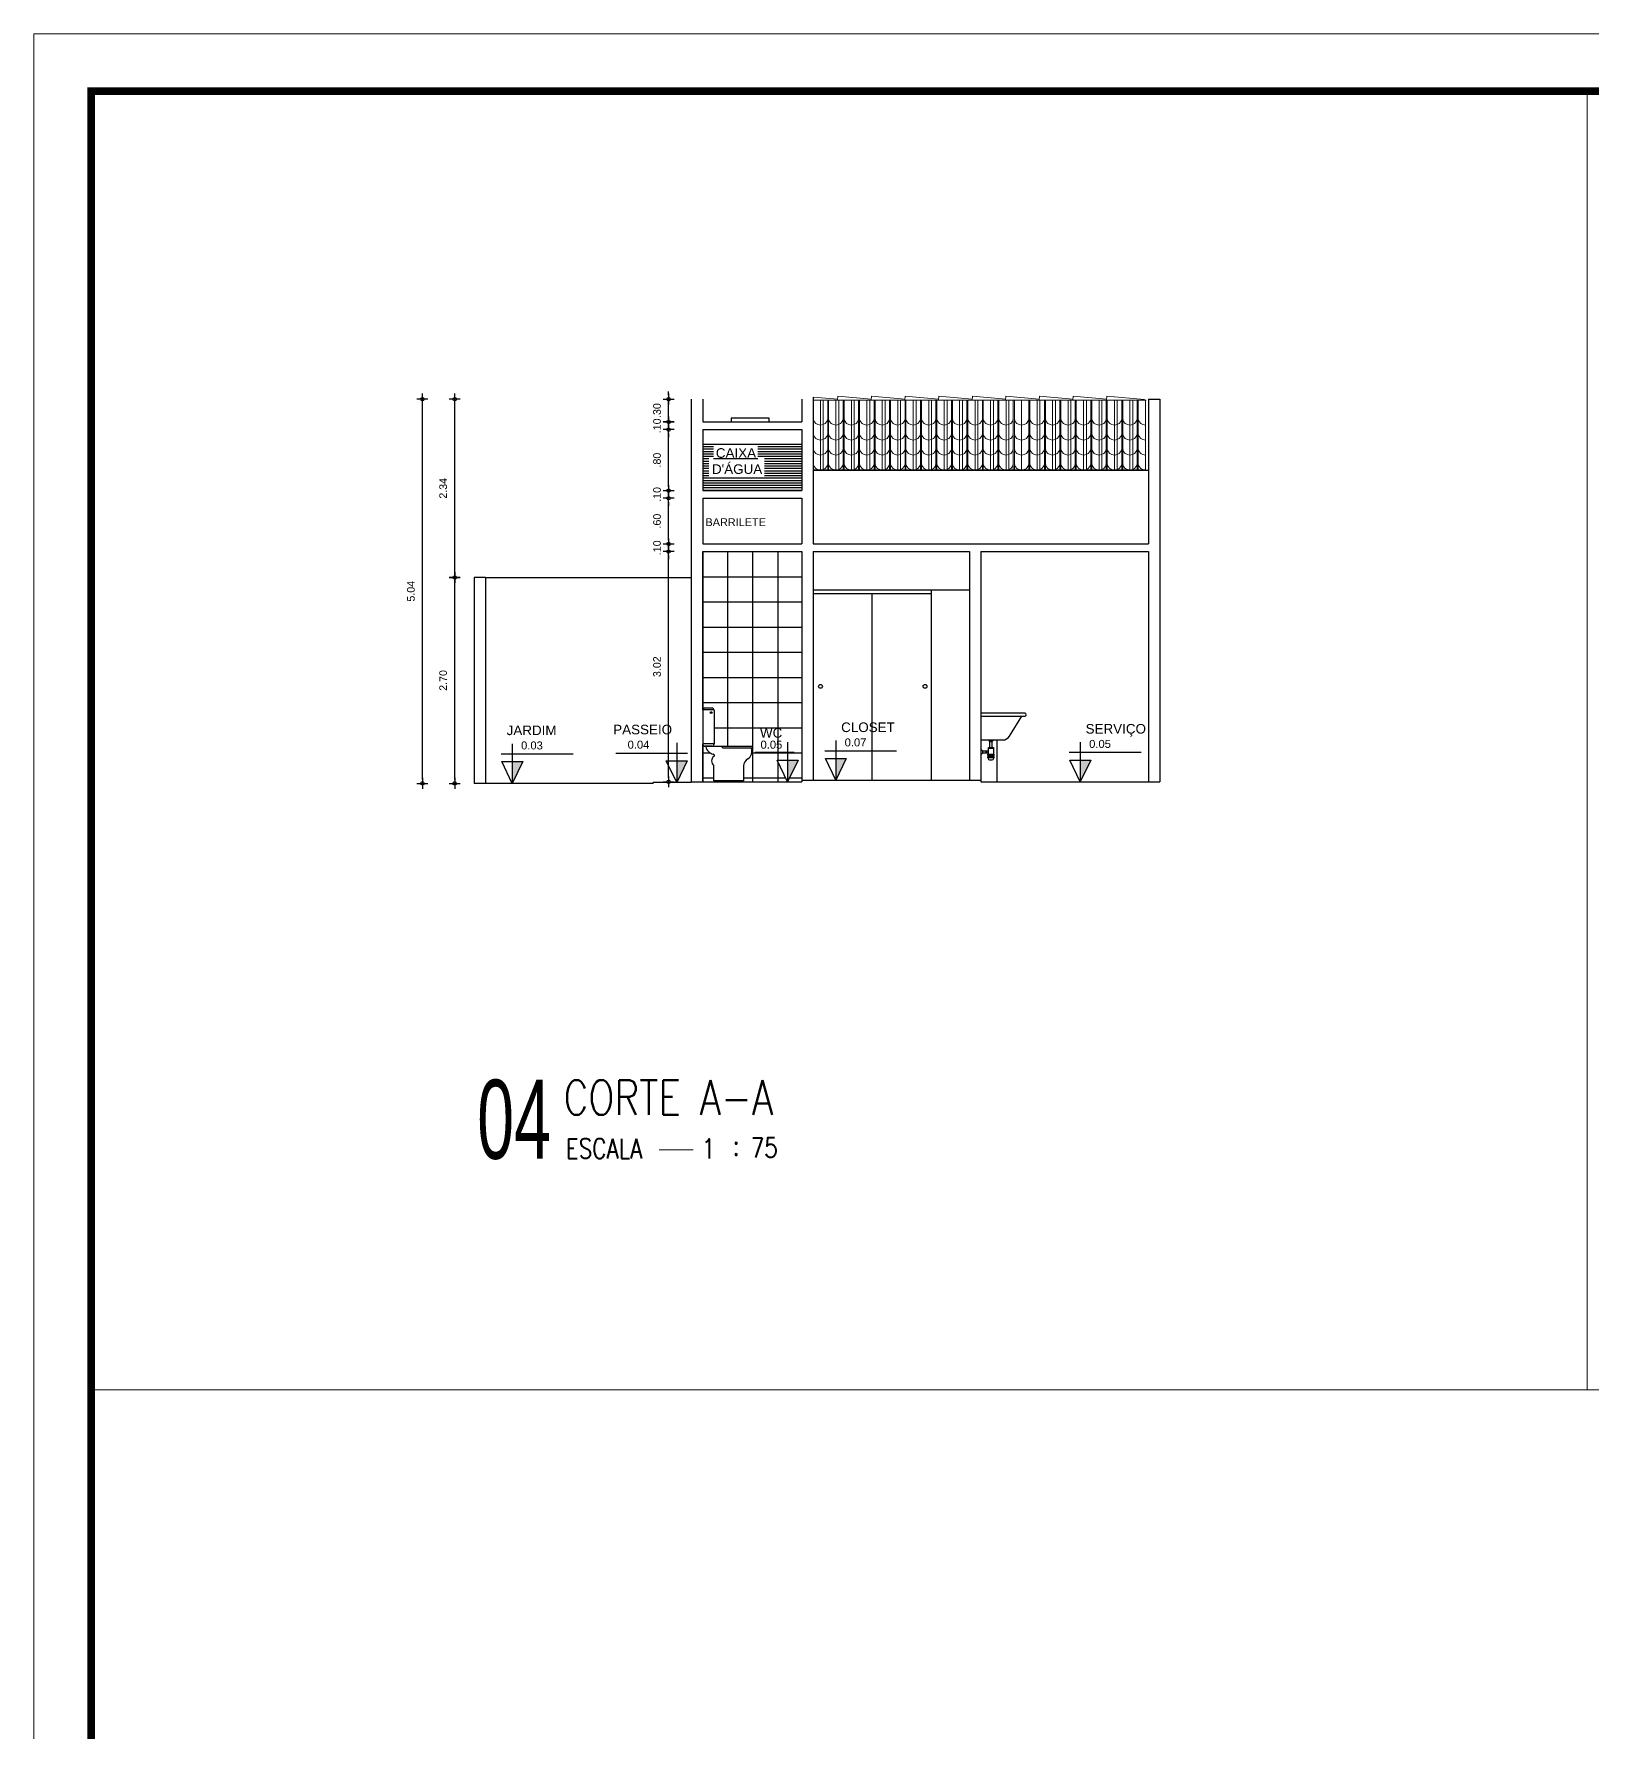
# Model space of a CAD drawing. Header units: millimetres. Extents: x 1345 to 2117, y 1214 to 1365.
# Drawn here: x 1435.54 to 1455.98, y 1273.31 to 1295.59 of the extents above; entities that cross this region are included whole.
import ezdxf
from ezdxf.enums import TextEntityAlignment as Align

# ---------------------------------------------------------------- set-up
doc = ezdxf.new("R2010")
doc.units = ezdxf.units.MM
doc.header["$LTSCALE"] = 0.5
for name, color, linetype in [('02', 2, 'Continuous'), ('08', 8, 'Continuous'), ('COTAS', 7, 'Continuous'), ('DIVERSOS', 4, 'Continuous'), ('parede', 2, 'Continuous'), ('texto pequeno', 3, 'Continuous'), ('TXT_0', 7, 'Continuous'), ('V5', 4, 'Continuous')]:
    doc.layers.add(name, color=color, linetype=linetype)
for name, color, linetype, lineweight in [('E-TXT-G', 3, 'Continuous', 30), ('E-TXT-W', 7, 'Continuous', 15), ('E-TXT-Y', 2, 'Continuous', 40)]:
    doc.layers.add(name, color=color, linetype=linetype, lineweight=lineweight)
doc.styles.add('REG140', font='romans.shx', dxfattribs={"width": 0.8, "height": 0.35})
doc.styles.add('REG80', font='romans.shx', dxfattribs={"width": 0.8, "height": 0.1})
doc.styles.add('SANSSERIF', font='sas_____.pfb', dxfattribs={"height": 1})
doc.styles.add('SANSSERIF2', font='sanssb__.ttf', dxfattribs={"width": 0.8})
doc.styles.get("Standard").update_dxf_attribs({"font": 'arial.ttf'})
doc.dimstyles.new('ESCALA50', dxfattribs={"dimtxt": 0.1, "dimasz": 0.05, "dimexe": 0.18, "dimexo": 0.06, "dimgap": 0.1, "dimtad": 1, "dimzin": 4, "dimdsep": 46, "dimtxsty": 'Standard', "dimblk": 'BOLA', "dimcen": -0.06, "dimse1": 1, "dimse2": 1, "dimclrd": 7, "dimclrt": 7, "dimadec": 0, "dimazin": 0, "dimtfac": 1, "dimtix": 1, "dimtmove": 0, "dimatfit": 3, "dimldrblk": 'BOLA', "dimfxl": 0, "dimtolj": 1, "dimtzin": 4, "dimarcsym": 0})

# ---------------------------------------------------------------- blocks, each defined once
blk = doc.blocks.new('Adc_nivelelev')
blk.add_hatch(color=256).paths.add_polyline_path([(8.881784197001252e-16, 8.881784197001252e-16), (0.1306738436728221, 0.2714849805483146), (0, 0.2714849805483146)])
for p, q in [((0, 0.4954876951353437), (0, 0)), ((-0.1375514394167414, 0.3683365093570679), (0.7599715777190035, 0.3683365093570679))]:
    blk.add_line(p, q)
blk.add_lwpolyline([(-0.1306738641778189, 0.2714849805483146), (0.1306738436728221, 0.2714849805483146), (0, 0)], close=True)
at = {"flags": 8}
blk.add_attdef('NIVEL', (0.1105664777116786, 0.4235051468501965), '', height=0.1, dxfattribs=at)
blk = doc.blocks.new('BOLA')
for p, q in [((-1.435289481736952, 0), (1.435289481736952, 0)), ((0, -1.43528948173695), (0, 1.435289481736959))]:
    blk.add_line(p, q)
blk.add_circle((0, 3.552713678800501e-15), 0.452092417603822)
blk = doc.blocks.new('*D296')
at = {"layer": 'COTAS', "color": 7, "lineweight": -2, "transparency": 16777216}
blk.add_line((1441.058471360215, 1285.807934637464), (1441.058471360215, 1288.407934637464), dxfattribs=at)
at = {"layer": 'Defpoints', "color": 0, "transparency": 16777216}
for p in [(1441.058471360215, 1288.457934637464), (1441.058471360215, 1288.457934637464), (1441.058471360215, 1285.757934637464)]:
    blk.add_point(p, dxfattribs=at)
at = {"layer": 'COTAS', "color": 7, "lineweight": -2, "transparency": 16777216, "xscale": 0.05, "yscale": 0.05, "zscale": 0.05}
for p, rotation in [((1441.058471360215, 1288.457934637464), 90), ((1441.058471360215, 1285.757934637464), 270)]:
    blk.add_blockref('BOLA', p, dxfattribs=dict(at, rotation=rotation))
at = {"layer": 'COTAS', "color": 7, "transparency": 16777216, "insert": (1440.907414061442, 1287.107934637464), "char_height": 0.1, "attachment_point": 5, "rotation": 90}
blk.add_mtext('\\A1;2.70', dxfattribs=at)
blk = doc.blocks.new('*D297')
at = {"layer": 'COTAS', "color": 7, "lineweight": -2, "transparency": 16777216}
blk.add_line((1441.058471360215, 1288.507934637464), (1441.058471360215, 1290.747934637465), dxfattribs=at)
at = {"layer": 'Defpoints', "color": 0, "transparency": 16777216}
for p in [(1441.058471360215, 1290.797934637465), (1441.312518311999, 1290.797934637465), (1441.058471360215, 1288.457934637464)]:
    blk.add_point(p, dxfattribs=at)
at = {"layer": 'COTAS', "color": 7, "lineweight": -2, "transparency": 16777216, "xscale": 0.05, "yscale": 0.05, "zscale": 0.05}
for p, rotation in [((1441.058471360215, 1290.797934637465), 90), ((1441.058471360215, 1288.457934637464), 270)]:
    blk.add_blockref('BOLA', p, dxfattribs=dict(at, rotation=rotation))
at = {"layer": 'COTAS', "color": 7, "transparency": 16777216, "insert": (1440.90737995503, 1289.627934637465), "char_height": 0.1, "attachment_point": 5, "rotation": 90}
blk.add_mtext('\\A1;2.34', dxfattribs=at)
blk = doc.blocks.new('*D298')
at = {"layer": 'COTAS', "color": 7, "lineweight": -2, "transparency": 16777216}
blk.add_line((1443.864708483193, 1285.827934637464), (1443.864708483193, 1288.747934637464), dxfattribs=at)
at = {"layer": 'Defpoints', "color": 0, "transparency": 16777216}
for p in [(1443.864708483193, 1288.797934637464), (1444.312518312006, 1288.797934637464), (1444.312518312006, 1285.777934637464)]:
    blk.add_point(p, dxfattribs=at)
at = {"layer": 'COTAS', "color": 7, "lineweight": -2, "transparency": 16777216, "xscale": 0.05, "yscale": 0.05, "zscale": 0.05}
for p, rotation in [((1443.864708483193, 1288.797934637464), 90), ((1443.864708483193, 1285.777934637464), 270)]:
    blk.add_blockref('BOLA', p, dxfattribs=dict(at, rotation=rotation))
at = {"layer": 'COTAS', "color": 7, "transparency": 16777216, "insert": (1443.713617078009, 1287.287934637465), "char_height": 0.1, "attachment_point": 5, "rotation": 90}
blk.add_mtext('\\A1;3.02', dxfattribs=at)
blk = doc.blocks.new('*D299')
at = {"layer": 'COTAS', "color": 7, "lineweight": -2, "transparency": 16777216}
for p, q in [((1443.864708483193, 1288.947934637464), (1443.864708483193, 1288.997934637464)), ((1443.864708483193, 1288.797934637464), (1443.864708483193, 1288.897934637464)), ((1443.864708483193, 1288.747934637464), (1443.864708483193, 1288.697934637464))]:
    blk.add_line(p, q, dxfattribs=at)
at = {"layer": 'Defpoints', "color": 0, "transparency": 16777216}
for p in [(1443.864708483193, 1288.897934637464), (1444.312518312006, 1288.897934637464), (1444.312518312006, 1288.797934637464)]:
    blk.add_point(p, dxfattribs=at)
at = {"layer": 'COTAS', "color": 7, "lineweight": -2, "transparency": 16777216, "xscale": 0.05, "yscale": 0.05, "zscale": 0.05}
for p, rotation in [((1443.864708483193, 1288.897934637464), 270), ((1443.864708483193, 1288.797934637464), 90)]:
    blk.add_blockref('BOLA', p, dxfattribs=dict(at, rotation=rotation))
at = {"layer": 'COTAS', "color": 7, "transparency": 16777216, "insert": (1443.713651184421, 1288.847934637465), "char_height": 0.1, "attachment_point": 5, "rotation": 90}
blk.add_mtext('\\A1;.10', dxfattribs=at)
blk = doc.blocks.new('*D300')
at = {"layer": 'COTAS', "color": 7, "lineweight": -2, "transparency": 16777216}
blk.add_line((1443.864708483193, 1289.647934637464), (1443.864708483193, 1290.347934637464), dxfattribs=at)
at = {"layer": 'Defpoints', "color": 0, "transparency": 16777216}
for p in [(1443.864708483193, 1290.397934637464), (1444.312518312006, 1290.397934637464), (1444.312518312006, 1289.597934637464)]:
    blk.add_point(p, dxfattribs=at)
at = {"layer": 'COTAS', "color": 7, "lineweight": -2, "transparency": 16777216, "xscale": 0.05, "yscale": 0.05, "zscale": 0.05}
for p, rotation in [((1443.864708483193, 1290.397934637464), 90), ((1443.864708483193, 1289.597934637464), 270)]:
    blk.add_blockref('BOLA', p, dxfattribs=dict(at, rotation=rotation))
at = {"layer": 'COTAS', "color": 7, "transparency": 16777216, "insert": (1443.713651184421, 1289.997934637464), "char_height": 0.1, "attachment_point": 5, "rotation": 90}
blk.add_mtext('\\A1;.80', dxfattribs=at)
blk = doc.blocks.new('*D301')
at = {"layer": 'COTAS', "color": 7, "lineweight": -2, "transparency": 16777216}
for p, q in [((1443.864708483193, 1290.547934637465), (1443.864708483193, 1290.597934637465)), ((1443.864708483193, 1290.397934637464), (1443.864708483193, 1290.497934637465)), ((1443.864708483193, 1290.347934637464), (1443.864708483193, 1290.297934637464))]:
    blk.add_line(p, q, dxfattribs=at)
at = {"layer": 'Defpoints', "color": 0, "transparency": 16777216}
for p in [(1443.864708483193, 1290.497934637465), (1444.312518312006, 1290.497934637465), (1444.312518312006, 1290.397934637464)]:
    blk.add_point(p, dxfattribs=at)
at = {"layer": 'COTAS', "color": 7, "lineweight": -2, "transparency": 16777216, "xscale": 0.05, "yscale": 0.05, "zscale": 0.05}
for p, rotation in [((1443.864708483193, 1290.497934637465), 270), ((1443.864708483193, 1290.397934637464), 90)]:
    blk.add_blockref('BOLA', p, dxfattribs=dict(at, rotation=rotation))
at = {"layer": 'COTAS', "color": 7, "transparency": 16777216, "insert": (1443.713651184421, 1290.447934637465), "char_height": 0.1, "attachment_point": 5, "rotation": 90}
blk.add_mtext('\\A1;.10', dxfattribs=at)
blk = doc.blocks.new('*D302')
at = {"layer": 'COTAS', "color": 7, "lineweight": -2, "transparency": 16777216}
for p, q in [((1443.864708483193, 1290.847934637464), (1443.864708483193, 1290.897934637464)), ((1443.864708483193, 1290.497934637465), (1443.864708483193, 1290.797934637464)), ((1443.864708483193, 1290.447934637465), (1443.864708483193, 1290.397934637465))]:
    blk.add_line(p, q, dxfattribs=at)
at = {"layer": 'Defpoints', "color": 0, "transparency": 16777216}
for p in [(1443.864708483193, 1290.797934637464), (1444.312518312006, 1290.797934637464), (1444.312518312006, 1290.497934637465)]:
    blk.add_point(p, dxfattribs=at)
at = {"layer": 'COTAS', "color": 7, "lineweight": -2, "transparency": 16777216, "xscale": 0.05, "yscale": 0.05, "zscale": 0.05}
for p, rotation in [((1443.864708483193, 1290.797934637464), 270), ((1443.864708483193, 1290.497934637465), 90)]:
    blk.add_blockref('BOLA', p, dxfattribs=dict(at, rotation=rotation))
at = {"layer": 'COTAS', "color": 7, "transparency": 16777216, "insert": (1443.713617078009, 1290.647934637465), "char_height": 0.1, "attachment_point": 5, "rotation": 90}
blk.add_mtext('\\A1;.30', dxfattribs=at)
blk = doc.blocks.new('*D303')
at = {"layer": 'COTAS', "color": 7, "lineweight": -2, "transparency": 16777216}
blk.add_line((1443.864708483193, 1288.947934637464), (1443.864708483193, 1289.447934637464), dxfattribs=at)
at = {"layer": 'Defpoints', "color": 0, "transparency": 16777216}
for p in [(1443.864708483193, 1289.497934637464), (1444.312518312006, 1289.497934637464), (1444.312518312006, 1288.897934637464)]:
    blk.add_point(p, dxfattribs=at)
at = {"layer": 'COTAS', "color": 7, "lineweight": -2, "transparency": 16777216, "xscale": 0.05, "yscale": 0.05, "zscale": 0.05}
for p, rotation in [((1443.864708483193, 1289.497934637464), 90), ((1443.864708483193, 1288.897934637464), 270)]:
    blk.add_blockref('BOLA', p, dxfattribs=dict(at, rotation=rotation))
at = {"layer": 'COTAS', "color": 7, "transparency": 16777216, "insert": (1443.713651184421, 1289.197934637464), "char_height": 0.1, "attachment_point": 5, "rotation": 90}
blk.add_mtext('\\A1;.60', dxfattribs=at)
blk = doc.blocks.new('*D304')
at = {"layer": 'COTAS', "color": 7, "lineweight": -2, "transparency": 16777216}
for p, q in [((1443.864708483193, 1289.647934637464), (1443.864708483193, 1289.697934637464)), ((1443.864708483193, 1289.497934637464), (1443.864708483193, 1289.597934637464)), ((1443.864708483193, 1289.447934637464), (1443.864708483193, 1289.397934637464))]:
    blk.add_line(p, q, dxfattribs=at)
at = {"layer": 'Defpoints', "color": 0, "transparency": 16777216}
for p in [(1443.864708483193, 1289.597934637464), (1444.312518312006, 1289.597934637464), (1444.312518312006, 1289.497934637464)]:
    blk.add_point(p, dxfattribs=at)
at = {"layer": 'COTAS', "color": 7, "lineweight": -2, "transparency": 16777216, "xscale": 0.05, "yscale": 0.05, "zscale": 0.05}
for p, rotation in [((1443.864708483193, 1289.597934637464), 270), ((1443.864708483193, 1289.497934637464), 90)]:
    blk.add_blockref('BOLA', p, dxfattribs=dict(at, rotation=rotation))
at = {"layer": 'COTAS', "color": 7, "transparency": 16777216, "insert": (1443.713651184421, 1289.547934637464), "char_height": 0.1, "attachment_point": 5, "rotation": 90}
blk.add_mtext('\\A1;.10', dxfattribs=at)
blk = doc.blocks.new('A$C125A0799')
at = {"color": 6, "linetype": 'ByBlock'}
for p, q in [((2.219520178649873, 0.005418125348796821), (2.219520178649873, -1.926966888277093e-07)), ((2.369520178649509, 0.001649667582341863), (2.369520178649509, -1.926966888277093e-07))]:
    blk.add_line(p, q, dxfattribs=at)
at = {"color": 7, "linetype": 'ByBlock'}
blk.add_line((3.491595127375149, -1.926966888277093e-07), (-2.145216058124788e-07, -1.926966888277093e-07), dxfattribs=at)
at = {"layer": 'COTAS', "lineweight": 18}
blk.add_line((-2.145216058124788e-07, 0.732859933726786), (3.499999785478394, 0.7328599337276955), dxfattribs=at)
at = {"layer": 'DIVERSOS', "lineweight": 18}
for p, q in [((0.07620445444354118, -1.926703134813579e-07), (0.07620445444354118, 0.732859933726786)), ((0.1062044544432865, -1.926966888277093e-07), (0.106204454444196, 0.7328599337276955)), ((0.23877441489185, -1.926703134813579e-07), (0.23877441489185, 0.732859933726786)), ((0.2687744148915954, -1.926966888277093e-07), (0.2687744148915954, 0.7328599337276955)), ((0.4013443753392494, -1.926703134813579e-07), (0.4013443753401589, 0.732859933726786)), ((0.4313443753399042, -1.926966888277093e-07), (0.4313443753399042, 0.7328599337276955)), ((0.5639143357875582, -1.926703134813579e-07), (0.5639143357884677, 0.732859933726786)), ((0.5939143357873036, -1.926966888277093e-07), (0.5939143357873036, 0.7328599337276955)), ((0.7264842962358671, -1.926703134813579e-07), (0.7264842962358671, 0.732859933726786)), ((0.7564842962356124, -1.926966888277093e-07), (0.7564842962356124, 0.7328599337276955)), ((0.8890542566832664, -1.926703134813579e-07), (0.8890542566832664, 0.732859933726786)), ((0.9190542566839213, -1.926966888277093e-07), (0.9190542566839213, 0.7328599337276955)), ((1.051624217131575, -1.926703134813579e-07), (1.051624217131575, 0.732859933726786)), ((1.081624217131321, -1.926966888277093e-07), (1.081624217131321, 0.7328599337276955)), ((1.214194177579884, -1.926703134813579e-07), (1.214194177579884, 0.732859933726786)), ((1.244194177579629, -1.926966888277093e-07), (1.244194177579629, 0.7328599337276955)), ((1.376764138027283, -1.926703134813579e-07), (1.376764138027283, 0.732859933726786)), ((1.406764138027938, -1.926966888277093e-07), (1.406764138027938, 0.7328599337276955)), ((1.539334098475592, -1.926703134813579e-07), (1.539334098475592, 0.732859933726786)), ((1.569334098475338, -1.926966888277093e-07), (1.569334098475338, 0.7328599337276955)), ((1.701904058922992, -1.926703134813579e-07), (1.701904058922992, 0.7328599337276955)), ((1.731904058923647, -1.926966888277093e-07), (1.731904058923647, 0.7328599337276955)), ((1.864474019371301, -1.926703134813579e-07), (1.864474019371301, 0.7328599337276955)), ((1.894474019371046, -1.926966888277093e-07), (1.894474019371955, 0.7328599337276955)), ((2.027043979819609, -1.926703134813579e-07), (2.027043979819609, 0.7328599337276955)), ((2.057043979819355, -1.926966888277093e-07), (2.057043979819355, 0.7328599337276955)), ((2.191035443791407, -1.926966888277093e-07), (2.191035443791407, 0.7328599337276955)), ((2.353605404238806, -1.926966888277093e-07), (2.353605404238806, 0.7328599337276955)), ((2.383605404239461, -1.926966888277093e-07), (2.383605404239461, 0.7328599337276955)), ((2.516175364687115, -1.926966888277093e-07), (2.516175364687115, 0.7328599337276955)), ((2.54617536468686, -1.926966888277093e-07), (2.54617536468686, 0.7328599337276955)), ((2.678745325135424, -1.926966888277093e-07), (2.678745325135424, 0.7328599337276955)), ((2.708745325135169, -1.926966888277093e-07), (2.708745325135169, 0.7328599337276955)), ((2.841315285582823, -1.926966888277093e-07), (2.841315285582823, 0.7328599337276955)), ((2.871315285582568, -1.926966888277093e-07), (2.871315285582568, 0.7328599337276955)), ((3.003885246031132, -1.926966888277093e-07), (3.003885246031132, 0.7328599337276955)), ((3.033885246030877, -1.926966888277093e-07), (3.033885246030877, 0.7328599337276955)), ((3.166455206478531, -1.926966888277093e-07), (3.166455206478531, 0.7328599337276955)), ((3.196455206480096, -1.926966888277093e-07), (3.196455206479186, 0.7328599337276955)), ((3.32902516692684, -1.926966888277093e-07), (3.32902516692684, 0.7328599337276955)), ((3.359025166926585, -1.926966888277093e-07), (3.359025166927495, 0.7328599337276955)), ((3.491595127375149, -1.926966888277093e-07), (3.491595127375149, 0.7328599337276955))]:
    blk.add_line(p, q, dxfattribs=at)
at = {"layer": 'V5', "lineweight": 18}
for p, q in [((0.1524091233995932, 0.7328599337276955), (0.1524091233995932, -1.926966888277093e-07)), ((0.1625697459030562, 0.7328599337276955), (0.1625697459021467, -1.926966888277093e-07)), ((0.3149790838479021, 0.7328599337276955), (0.3149790838469926, -1.926966888277093e-07)), ((0.3251397063759214, 0.7328599337276955), (0.3251397063759214, -1.926966888277093e-07)), ((0.4775490442962109, 0.7328599337276955), (0.4775490442953014, -1.926966888277093e-07)), ((0.4877096668242302, 0.7328599337276955), (0.4877096668233207, -1.926966888277093e-07)), ((0.6401190047445198, 0.7328599337276955), (0.6401190047436103, -1.926966888277093e-07)), ((0.6502796272725391, 0.7328599337276955), (0.6502796272716296, -1.926966888277093e-07)), ((0.8026889651919191, 0.7328599337276955), (0.8026889651910096, -1.926966888277093e-07)), ((0.8128495876944726, 0.7328599337276955), (0.8128495876944726, -1.926966888277093e-07)), ((0.965258925640228, 0.7328599337276955), (0.965258925640228, -1.926966888277093e-07)), ((0.9754195481682473, 0.7328599337276955), (0.9754195481673378, -1.926966888277093e-07)), ((1.127828886087627, 0.7328599337276955), (1.127828886086718, -1.926966888277093e-07)), ((1.137989508616556, 0.7328599337276955), (1.137989508615647, -1.926966888277093e-07)), ((1.290398846535936, 0.7328599337276955), (1.290398846535027, -1.926966888277093e-07)), ((1.300559469063955, 0.7328599337276955), (1.300559469063046, -1.926966888277093e-07)), ((1.452968806984245, 0.7328599337276955), (1.452968806983336, -1.926966888277093e-07)), ((1.463129429486798, 0.7328599337276955), (1.463129429486798, -1.926966888277093e-07)), ((1.615538767431644, 0.7328599337276955), (1.615538767431644, -1.926966888277093e-07)), ((1.625699389959664, 0.7328599337276955), (1.625699389959664, -1.926966888277093e-07)), ((1.778108727879953, 0.7328599337276955), (1.778108727879044, -1.926966888277093e-07)), ((1.788269350407973, 0.7328599337276955), (1.788269350407063, -1.926966888277093e-07)), ((1.940678688328262, 0.7328599337276955), (1.940678688327353, -1.926966888277093e-07)), ((1.950839310856281, 0.7328599337276955), (1.950839310855372, -1.926966888277093e-07)), ((2.103248648775661, 0.7328599337276955), (2.103248648774752, -1.926966888277093e-07)), ((2.114830774828079, 0.7328599337276955), (2.114830774827169, -1.926966888277093e-07)), ((2.267240112747459, 0.7328599337276955), (2.267240112747459, -1.926966888277093e-07)), ((2.277400735250012, 0.7328599337276955), (2.277400735250012, -1.926966888277093e-07)), ((2.429810073195767, 0.7328599337276955), (2.429810073195767, -1.926966888277093e-07)), ((2.439970695723787, 0.7328599337276955), (2.439970695722877, -1.926966888277093e-07)), ((2.592380033643167, 0.7328599337276955), (2.592380033642257, -1.926966888277093e-07)), ((2.602540656172096, 0.7328599337276955), (2.602540656171186, -1.926966888277093e-07)), ((2.754949994091476, 0.7328599337276955), (2.754949994090566, -1.926966888277093e-07)), ((2.765110616619495, 0.7328599337276955), (2.765110616618585, -1.926966888277093e-07)), ((2.917519954539785, 0.7328599337276955), (2.917519954538875, -1.926966888277093e-07)), ((2.927680577042338, 0.7328599337276955), (2.927680577042338, -1.926966888277093e-07)), ((3.080089914988093, 0.7328599337276955), (3.080089914987184, -1.926966888277093e-07)), ((3.090250537515203, 0.7328599337276955), (3.090250537515203, -1.926966888277093e-07)), ((3.242659875435493, 0.7328599337276955), (3.242659875434583, -1.926966888277093e-07)), ((3.252820497963512, 0.7328599337276955), (3.252820497962603, -1.926966888277093e-07)), ((3.405229835883802, 0.7328599337276955), (3.405229835882892, -1.926966888277093e-07)), ((3.415390458411821, 0.7328599337276955), (3.415390458410911, -1.926966888277093e-07))]:
    blk.add_line(p, q, dxfattribs=at)
for points in [[(-2.145197868230753e-07, 0.7662400030073968), (0.2577900868827783, 0.7433186726973418)], [(0.25686016329837, 0.732859933726786), (0.2605799030934577, 0.7746948896353842), (0.6109476588262623, 0.7435420688523209)], [(0.6100177352418541, 0.7330833298817652), (0.6137374750369418, 0.7749182857903634), (0.9641052307697464, 0.7437654650073)], [(0.9631753071853382, 0.7333067260367443), (0.9668950469804258, 0.7751416819453425), (1.31726280271323, 0.7439888611622791)], [(1.316332879128822, 0.7335301221917234), (1.32005261892391, 0.7753650781003216), (1.670420374655805, 0.7442122573172583)], [(1.669490451072306, 0.7337535183467025), (1.673210190866484, 0.7755884742553008), (2.023577946599289, 0.7444356534713279)], [(2.022648023014881, 0.7339769145016817), (2.026367762809969, 0.7758118704102799), (2.376735518542773, 0.744659049626307)], [(2.375805594958365, 0.7342003106566608), (2.379525334753453, 0.776035266565259), (2.729893090486257, 0.7448824457812862)], [(2.728963166901849, 0.7344237068116399), (2.732682906696937, 0.7762586627202381), (3.083050662429741, 0.7451058419362653)], [(3.082120738845333, 0.7346471029657096), (3.085840478640421, 0.7764820588743078), (3.480978836030772, 0.7413484764281293)]]:
    blk.add_lwpolyline(points, dxfattribs=at)
for centre, start, end in [((0.07620445441716583, 0.550082766139667), 190.8160775977965, 349.1839224021779), ((0.2387744148654747, 0.550082766139667), 190.8160775978222, 349.1839224022034), ((0.401344375312874, 0.550082766139667), 190.8160775977965, 349.1839224021779), ((0.5639143357611829, 0.550082766139667), 190.8160775978222, 349.1839224022034), ((0.7264842962094917, 0.550082766139667), 190.8160775977965, 349.1839224021779), ((0.8890542566578006, 0.550082766139667), 190.8160775978222, 349.1839224022034), ((1.0516242171052, 0.550082766139667), 190.8160775977965, 349.1839224021779), ((1.214194177552599, 0.550082766139667), 190.8160775978222, 349.1839224022034), ((1.376764138000908, 0.550082766139667), 190.8160775977965, 349.1839224021779), ((1.539334098449217, 0.550082766139667), 190.8160775978222, 349.1839224022034), ((1.701904058896616, 0.550082766139667), 190.8160775977965, 349.1839224021779), ((1.864474019344925, 0.550082766139667), 190.8160775978222, 349.1839224022034), ((2.027043979792325, 0.550082766139667), 190.8160775977965, 349.1839224021779), ((2.191035443765031, 0.5500827661123822), 190.8160775977965, 349.1839224021779), ((2.35360540421334, 0.5500827661123822), 190.8160775978222, 349.1839224022034), ((2.516175364660739, 0.5500827661123822), 190.8160775977965, 349.1839224021779), ((2.678745325108139, 0.5500827661123822), 190.8160775978222, 349.1839224022034), ((2.841315285556448, 0.5500827661123822), 190.8160775977965, 349.1839224021779), ((3.003885246004756, 0.5500827661123822), 190.8160775978222, 349.1839224022034), ((3.166455206452156, 0.5500827661123822), 190.8160775977965, 349.1839224021779), ((3.329025166900465, 0.5500827661123822), 190.8160775978222, 349.1839224022034), ((3.491595127347864, 0.5500827661123822), 190.8160775977965, 270.0000000196455), ((0.07620445441989432, 0.3925827661394123), 190.8160775977965, 349.1839224021779), ((0.2387744148682032, 0.3925827661394123), 190.8160775978222, 349.1839224022034), ((0.4013443753156025, 0.3925827661394123), 190.8160775977965, 349.1839224021779), ((0.5639143357639114, 0.3925827661394123), 190.8160775978222, 349.1839224022034), ((0.7264842962113107, 0.3925827661394123), 190.8160775977965, 349.1839224021779), ((0.8890542566596196, 0.3925827661394123), 190.8160775978222, 349.1839224022034), ((1.051624217107928, 0.3925827661394123), 190.8160775977965, 349.1839224021779), ((1.214194177555328, 0.3925827661394123), 190.8160775978222, 349.1839224022034), ((1.376764138003637, 0.3925827661394123), 190.8160775977965, 349.1839224021779), ((1.539334098451036, 0.3925827661394123), 190.8160775978222, 349.1839224022034), ((1.701904058899345, 0.3925827661394123), 190.8160775977965, 349.1839224021779), ((1.864474019347654, 0.3925827661394123), 190.8160775978222, 349.1839224022034), ((2.027043979795053, 0.3925827661394123), 190.8160775977965, 349.1839224021779), ((2.19103544376685, 0.3925827661121275), 190.8160775977965, 349.1839224021779), ((2.353605404215159, 0.3925827661121275), 190.8160775978222, 349.1839224022034), ((2.516175364663468, 0.3925827661121275), 190.8160775977965, 349.1839224021779), ((2.678745325110867, 0.3925827661121275), 190.8160775978222, 349.1839224022034), ((2.841315285559176, 0.3925827661121275), 190.8160775977965, 349.1839224021779), ((3.003885246006575, 0.3925827661121275), 190.8160775978222, 349.1839224022034), ((3.166455206454884, 0.3925827661121275), 190.8160775977965, 349.1839224021779), ((3.329025166903193, 0.3925827661121275), 190.8160775978222, 349.1839224022034), ((3.491595127350593, 0.3925827661121275), 190.8160775977965, 270.0000000179259), ((0.07620445442171331, 0.2350827661391577), 190.8160775977965, 349.1839224021779), ((0.2387744148700222, 0.2350827661391577), 190.8160775978222, 349.1839224022034), ((0.401344375318331, 0.2350827661391577), 190.8160775977965, 349.1839224021779), ((0.5639143357657304, 0.2350827661391577), 190.8160775978222, 349.1839224022034), ((0.7264842962140392, 0.2350827661391577), 190.8160775977965, 349.1839224021779), ((0.889054256662348, 0.2350827661391577), 190.8160775978222, 349.1839224022034), ((1.051624217109747, 0.2350827661391577), 190.8160775977965, 349.1839224021779), ((1.214194177558056, 0.2350827661391577), 190.8160775978222, 349.1839224022034), ((1.376764138005456, 0.2350827661391577), 190.8160775977965, 349.1839224021779), ((1.539334098453764, 0.2350827661391577), 190.8160775978222, 349.1839224022034), ((1.701904058901164, 0.2350827661391577), 190.8160775977965, 349.1839224021779), ((1.864474019349473, 0.2350827661391577), 190.8160775978222, 349.1839224022034), ((2.027043979797782, 0.2350827661391577), 190.8160775977965, 349.1839224021779), ((2.191035443769579, 0.2350827661118728), 190.8160775977965, 349.1839224021779), ((2.353605404217888, 0.2350827661118728), 190.8160775978222, 349.1839224022034), ((2.516175364665287, 0.2350827661118728), 190.8160775977965, 349.1839224021779), ((2.678745325113596, 0.2350827661118728), 190.8160775978222, 349.1839224022034), ((2.841315285560995, 0.2350827661118728), 190.8160775977965, 349.1839224021779), ((3.003885246009304, 0.2350827661118728), 190.8160775978222, 349.1839224022034), ((3.166455206456703, 0.2350827661118728), 190.8160775977965, 349.1839224021779), ((3.329025166905012, 0.2350827661118728), 190.8160775978222, 349.1839224022034), ((3.491595127353321, 0.2350827661118728), 190.8160775977965, 270.000000016102), ((0.07620445442444179, 0.07758276613890303), 190.8160775977965, 349.1839224021779), ((0.2387744148727506, 0.07758276613890303), 190.8160775978222, 349.1839224022034), ((0.40134437532015, 0.07758276613890303), 190.8160775977965, 349.1839224021779), ((0.5639143357684588, 0.07758276613890303), 190.8160775978222, 349.1839224022034), ((0.7264842962167677, 0.07758276613890303), 190.8160775977965, 349.1839224021779), ((0.889054256664167, 0.07758276613890303), 190.8160775978222, 349.1839224022034), ((1.051624217112476, 0.07758276613890303), 190.8160775977965, 349.1839224021779), ((1.214194177559875, 0.07758276613890303), 190.8160775978222, 349.1839224022034), ((1.376764138008184, 0.07758276613890303), 190.8160775977965, 349.1839224021779), ((1.539334098456493, 0.07758276613890303), 190.8160775978222, 349.1839224022034), ((1.701904058903892, 0.07758276613890303), 190.8160775977965, 349.1839224021779), ((1.864474019352201, 0.07758276613890303), 190.8160775978222, 349.1839224022034), ((2.0270439797996, 0.07758276613890303), 190.8160775977965, 349.1839224021779), ((2.191035443772307, 0.07758276611252768), 190.8160775977965, 349.1839224021779), ((2.353605404219707, 0.07758276611252768), 190.8160775978222, 349.1839224022034), ((2.516175364668015, 0.07758276611252768), 190.8160775977965, 349.1839224021779), ((2.678745325115415, 0.07758276611252768), 190.8160775978222, 349.1839224022034), ((2.841315285563724, 0.07758276611252768), 190.8160775977965, 349.1839224021779), ((3.003885246012032, 0.07758276611252768), 190.8160775978222, 349.1839224022034), ((3.166455206459432, 0.07758276611252768), 190.8160775977965, 349.1839224021779), ((3.329025166907741, 0.07758276611252768), 190.8160775978222, 349.1839224022034), ((3.49159512735514, 0.07758276611252768), 190.8160775977965, 270.0000000142782)]:
    blk.add_arc(centre, 0.07758295880899567, start, end, dxfattribs=at)
blk = doc.blocks.new('IND_DES')
at = {"layer": 'E-TXT-W'}
blk.add_line((0.02691874245280701, -0.2427656959243834), (0.1983660587259664, -0.2427656959243834), dxfattribs=at)
at = {"layer": 'E-TXT-G', "style": 'REG80', "width": 0.8}
for s, p in [('ESCALA', (-0.4462717795387974, -0.2864363435289476)), ('1', (0.2425575839921805, -0.2864363435289476)), (':', (0.3987914186079706, -0.2706450809588361))]:
    blk.add_text(s, height=0.1, dxfattribs=at).set_placement(p)
blk.add_attdef('ESCALA', (0.4897224567261773, -0.2812346871019269), '', height=0.1, dxfattribs=at)
at = {"layer": 'E-TXT-W', "style": 'SANSSERIF2', "width": 0.6}
blk.add_attdef('00', text='', height=0.4, dxfattribs=at).set_placement((-0.7082919628174977, -0.2880972761437874), align=Align.CENTER)
at = {"layer": 'E-TXT-Y', "style": 'REG140', "width": 0.8}
for tag, p in [('PROJETO', (-0.456320197291042, 0.1829284647775342)), ('DESENHO', (-0.4582074107559393, -0.06583962129464105))]:
    blk.add_attdef(tag, p, '', height=0.175, dxfattribs=at)
blk = doc.blocks.new('*D305')
at = {"layer": '08', "color": 7, "lineweight": -2, "transparency": 16777216}
blk.add_line((1440.634887984858, 1285.807934637464), (1440.634887984858, 1290.747934637464), dxfattribs=at)
at = {"layer": 'Defpoints', "color": 0, "transparency": 16777216}
for p in [(1440.634887984858, 1290.797934637464), (1442.777606698942, 1290.797934637464), (1442.777606698941, 1285.757934637464)]:
    blk.add_point(p, dxfattribs=at)
at = {"layer": '08', "color": 7, "lineweight": -2, "transparency": 16777216, "xscale": 0.05, "yscale": 0.05, "zscale": 0.05}
for p, rotation in [((1440.634887984858, 1290.797934637464), 90), ((1440.634887984858, 1285.757934637464), 270)]:
    blk.add_blockref('BOLA', p, dxfattribs=dict(at, rotation=rotation))
at = {"layer": '08', "color": 7, "transparency": 16777216, "insert": (1440.483830686086, 1288.277934637465), "char_height": 0.1, "attachment_point": 5, "rotation": 90}
blk.add_mtext('\\A1;5.04', dxfattribs=at)

msp = doc.modelspace()

# ---------------------------------------------------------------- hatches: boundary and pattern name
for points in [[(1443.97196459257, 1285.767934637464), (1444.109172128426, 1286.05299386704), (1443.97196459257, 1286.05299386704)], [(1445.426847172026, 1285.777934637465), (1445.564054707882, 1286.062993867041), (1445.426847172026, 1286.062993867041)]]:
    msp.add_hatch(color=256).paths.add_polyline_path(points)
at = {"layer": '08'}
h = msp.add_hatch(dxfattribs=at)
h.set_pattern_fill('LINE', color=256, scale=0.01, style=0)
h.set_pattern_definition([(0, (-367.9418640031656, 140.6675114871178), (0, 0.03175), [])])
edge = h.paths.add_edge_path()
edge.add_line((1444.312518312006, 1290.237190783472), (1444.312518312007, 1289.597934637465))
edge.add_line((1444.312518312007, 1289.597934637464), (1444.595386091392, 1289.597934637464))
edge.add_arc((1447.602864359405, 1289.909930500232), 3.023618188686558, 180.6853912478161, 185.922679471129, ccw=False)
edge.add_arc((1445.243748398126, 1289.962810003499), 0.6702278162901948, 155.6597040127844, 187.6350391326398, ccw=False)
edge.add_line((1444.633094696701, 1290.239047913036), (1444.312518312006, 1290.237190783472))
edge = h.paths.add_edge_path()
edge.add_arc((1445.243748398126, 1289.962810003499), 0.6702278162902523, 155.6597040127844, 187.6350391326398)
edge.add_arc((1447.602864359405, 1289.909930500232), 3.023618188686554, 180.6853912478161, 185.922679471129)
edge.add_line((1444.595386091392, 1289.597934637464), (1445.612518311999, 1289.597934637464))
edge.add_line((1445.612518311999, 1289.597934637465), (1445.612518311999, 1290.234037744818))
edge.add_line((1445.612518311999, 1290.234037744817), (1445.12280650435, 1290.238049960996))
edge.add_line((1445.12280650435, 1290.238049960996), (1444.877950600526, 1290.235810521243))
edge.add_line((1444.877950600526, 1290.235810521244), (1444.633094696701, 1290.239047913036))
h.paths.add_polyline_path([(1444.392826334397, 1289.771247924156), (1445.123505346742, 1289.771247924156), (1445.123505346742, 1290.020396072304), (1444.392826334397, 1290.020396072304)])
h.paths.add_polyline_path([(1444.452470566697, 1289.99140556524), (1445.037013776574, 1289.99140556524), (1445.037013776574, 1290.188961120796), (1444.452470566697, 1290.188961120796)])
h = msp.add_hatch(dxfattribs=at)
h.set_pattern_fill('_USER', color=256, scale=0.33, style=0, double=1, pattern_type=0)
h.set_pattern_definition([(0, (1444.312518312006, 1288.797934637464), (0, 0.33), []), (90, (1444.312518312006, 1288.797934637464), (-0.33, 2.020667218593133e-17), [])])
h.paths.add_polyline_path([(1445.612518311999, 1288.797934637464), (1444.312518312006, 1288.797934637464), (1444.312518312006, 1286.721953000483), (1444.31330136406, 1286.721953000483, -0.3486301080070685), (1444.342518312006, 1286.74514345184), (1444.432518312006, 1286.74514345184, -0.4142135623730951), (1444.462518312006, 1286.71514345184), (1444.462518312006, 1286.27514345184, -0.4142135623732469), (1444.432518312006, 1286.24514345184), (1444.55090336414, 1286.243147360662, -0.1578434480309403), (1444.562624883252, 1286.239352482992), (1444.962869671168, 1286.239352482992, -1), (1444.962869671168, 1286.221953000483), (1444.950366481571, 1286.221953000483, -0.3518528376419129), (1444.90649890435, 1286.077518270239, 0.2866069746040566), (1444.850381995567, 1285.987661304426), (1444.850381995567, 1285.791953000483), (1444.460381995567, 1285.791953000483), (1444.460381995567, 1285.991953000483, -0.5014599826722314), (1444.460662638022, 1286.112162460377, 0.6017302741541612), (1444.456036278518, 1286.139994432153, -0.3142643811643642), (1444.351393425859, 1286.24514345184), (1444.342518312006, 1286.24514345184, -0.4142135623731167), (1444.312518312006, 1286.27514345184), (1444.312518312006, 1285.777934637464), (1445.426847172026, 1285.777934637464), (1445.289639614639, 1286.062993867041), (1445.564054707882, 1286.062993867041), (1445.426847172025, 1285.777934637464), (1445.612518311999, 1285.777934637464)])
h.paths.add_polyline_path([(1445.045080655352, 1286.184019373171), (1445.384181951396, 1286.184019373171), (1445.384181951396, 1286.344849864303), (1445.045080655352, 1286.344849864303)], flags=24)
h.paths.add_polyline_path([(1445.031372162732, 1286.320333799046), (1445.385174631868, 1286.320333799046), (1445.385174631868, 1286.517889354601), (1445.031372162732, 1286.517889354601)], flags=24)

# ---------------------------------------------------------------- linework, layer by layer
for p, q in [((1443.97196459257, 1286.288196717356), (1443.97196459257, 1285.767934637464)), ((1444.999368794003, 1286.16468797229), (1445.511487517435, 1286.16468797229)), ((1445.426847172026, 1286.298196717357), (1445.426847172026, 1285.777934637465)), ((1443.170682115192, 1286.154687972289), (1444.113081283185, 1286.154687972289))]:
    msp.add_line(p, q)
for points in [[(1444.684966960412, 1290.497934637465), (1445.184966960412, 1290.497934637465), (1445.184966960412, 1290.547934637464), (1444.684966960412, 1290.547934637464)], [(1443.834757035183, 1286.05299386704), (1444.109172128426, 1286.05299386704), (1443.97196459257, 1285.767934637464)], [(1445.289639614639, 1286.062993867041), (1445.564054707882, 1286.062993867041), (1445.426847172026, 1285.777934637465)]]:
    msp.add_lwpolyline(points, close=True)
at = {"layer": '02', "lineweight": 18}
msp.add_lwpolyline([(1435.536674302809, 1251.038030903224), (1496.736674302809, 1251.038030903224), (1496.736674302809, 1295.588030903223), (1435.536674302809, 1295.588030903223)], close=True, dxfattribs=at)
at = {"layer": '02', "lineweight": 18, "const_width": 0.1}
msp.add_lwpolyline([(1436.286674302809, 1251.788030903224), (1495.986674302809, 1251.788030903224), (1495.986674302809, 1294.838030903223), (1436.286674302809, 1294.838030903223)], close=True, dxfattribs=at)
at = {"layer": '08'}
for p, q in [((1445.762518312001, 1290.824252599013), (1445.762518312001, 1290.782569162335)), ((1445.762518311999, 1288.297934637464), (1447.312518311999, 1288.297934637464)), ((1445.762518311999, 1288.247934637464), (1447.312518311999, 1288.247934637464)), ((1446.532518311999, 1288.247934637464), (1446.532518311999, 1285.797934637464)), ((1447.312518311999, 1288.297934637464), (1447.312518311999, 1285.797934637464)), ((1447.312518311999, 1288.297934637464), (1447.812518311999, 1288.297934637464)), ((1444.312518312006, 1286.71514345184), (1444.312518312006, 1286.27514345184)), ((1444.461735259952, 1286.721953000483), (1444.31330136406, 1286.721953000483)), ((1444.432518312006, 1286.74514345184), (1444.342518312006, 1286.74514345184)), ((1444.462518312006, 1286.71514345184), (1444.462518312006, 1286.27514345184)), ((1447.962518311999, 1286.677934637465), (1447.962518311999, 1285.777934637465)), ((1448.539762909536, 1286.677934637465), (1447.962518311999, 1286.677934637465)), ((1447.962518311999, 1286.637934637465), (1448.539762909536, 1286.637934637465)), ((1448.337527513002, 1286.374493942145), (1448.499566872552, 1286.637278362776)), ((1444.461735259952, 1286.276430863599), (1444.31330136406, 1286.276430863599)), ((1444.432518312006, 1286.24514345184), (1444.342518312006, 1286.24514345184)), ((1444.55090336414, 1286.243147360662), (1444.35796256459, 1286.243147360662)), ((1444.962869671168, 1286.239352482992), (1444.562982513058, 1286.239352482992)), ((1444.577453063379, 1286.224881932671), (1444.565045499764, 1286.237289496286)), ((1444.58452413119, 1286.221953000483), (1444.947814397996, 1286.221953000483)), ((1444.595953404942, 1286.221953000483), (1444.962869671168, 1286.221953000483)), ((1447.983046647375, 1286.184939298497), (1447.962518311999, 1286.206526843764)), ((1447.96258904618, 1286.326980223258), (1448.252408829419, 1286.326980223258)), ((1447.983046647375, 1286.184939298497), (1447.983046647375, 1286.152966397716)), ((1447.983046647375, 1286.184327191814), (1448.032159029628, 1286.184327191814)), ((1448.037159029628, 1286.184327191814), (1448.062368529324, 1286.184327191814)), ((1448.062368529324, 1286.140764731028), (1448.062368529324, 1286.226482262334)), ((1448.062368529324, 1286.226482262334), (1448.12710270063, 1286.226482262334)), ((1448.062368529324, 1286.217844202881), (1448.12710270063, 1286.217844202881)), ((1448.06445349699, 1286.322208531507), (1448.128604601912, 1286.322208531507)), ((1448.081763520895, 1286.226482262334), (1448.081763520895, 1286.306775163685)), ((1448.108246151488, 1286.306775163685), (1448.108246151488, 1286.226482262334)), ((1448.12710270063, 1286.226482262334), (1448.12710270063, 1286.140764731028)), ((1448.174229419052, 1286.326980223258), (1448.174229419052, 1285.777696051201)), ((1444.460381995567, 1285.791953000483), (1444.460381995567, 1285.991953000483)), ((1444.850381995567, 1285.987661304426), (1444.850381995567, 1285.791953000483)), ((1447.983046647375, 1286.152966397716), (1447.962518311999, 1286.13137885245)), ((1448.03215909291, 1286.153529620638), (1447.983046647375, 1286.153529620638)), ((1448.062368529324, 1286.153529620638), (1448.03715909291, 1286.153529620638)), ((1444.850381995567, 1285.791953000483), (1444.460381995567, 1285.791953000483)), ((1447.962518311999, 1285.777934637465), (1448.174229419052, 1285.777777269096))]:
    msp.add_line(p, q, dxfattribs=at)
for points in [[(1448.03215909291, 1286.152538463546), (1448.03215909291, 1286.185367232668), (1448.03715909291, 1286.185367232668), (1448.03715909291, 1286.152538463546)], [(1448.133172588347, 1286.130764731028), (1448.053591028779, 1286.130764731028), (1448.053591028779, 1286.140764731028), (1448.133172588347, 1286.140764731028)], [(1448.133172588347, 1286.111329094118), (1448.053591028779, 1286.111329094118), (1448.053591028779, 1286.121329094118), (1448.133172588347, 1286.121329094118)], [(1448.133172588347, 1286.091893457208), (1448.053591028779, 1286.091893457208), (1448.053591028779, 1286.101893457207), (1448.133172588347, 1286.101893457207)]]:
    msp.add_lwpolyline(points, close=True, dxfattribs=at)
for points in [[(1448.06445349699, 1286.326980223258), (1448.06445349699, 1286.322208531507), (1448.075610545169, 1286.306775163685), (1448.112261159286, 1286.306775163685), (1448.128604601912, 1286.322208531507), (1448.128610265401, 1286.326980223258)], [(1448.062368529324, 1286.121329094118), (1448.062368529324, 1286.130764731028)], [(1448.062368529324, 1286.101893457207), (1448.062368529324, 1286.111329094118)], [(1448.12710270063, 1286.130764731028), (1448.12710270063, 1286.121329094118)], [(1448.12710270063, 1286.111329094118), (1448.12710270063, 1286.101893457207)]]:
    msp.add_lwpolyline(points, dxfattribs=at)
for points in [[(1448.127050955109, 1286.091893457208), (1448.127050955109, 1286.08160031448, -0.414213562373095), (1448.107050955109, 1286.06160031448), (1448.082316783803, 1286.06160031448, -0.4142135623730951), (1448.062316783803, 1286.08160031448), (1448.062316783803, 1286.091893457208, -2.184205581058291)], [(1448.062368529324, 1286.130738621044), (1448.062368529324, 1286.130764731028, -0.4370336395510858)], [(1448.062368529324, 1286.111302984134), (1448.062368529324, 1286.111329094118, -0.4373732160400514)], [(1448.062368529324, 1286.091867347223), (1448.062368529324, 1286.091893457208, -0.4377379810221805)]]:
    msp.add_lwpolyline(points, format="xyb", dxfattribs=at)
for centre, radius in [((1445.858103637815, 1287.030151578772), 0.02479515570826152), ((1447.230522059068, 1287.030151578772), 0.02479515570826152), ((1444.423848343413, 1286.685064227594), 0.0125)]:
    msp.add_circle(centre, radius, dxfattribs=at)
for centre, radius, start, end in [((1444.342518312006, 1286.71514345184), 0.03, 90, 180), ((1444.432518312006, 1286.71514345184), 0.03, 0, 90), ((1448.539762909536, 1286.657934637465), 0.02000000000000002, 270, 90), ((1444.342518312006, 1286.27514345184), 0.03, 180, 270), ((1444.35796256459, 1286.238147360662), 0.005, 90, 193.6616896934292), ((1444.479100647745, 1286.267591844925), 0.1296652030189842, 193.6616896934292, 257.9508027570622), ((1444.432518312006, 1286.27514345184), 0.03, 270, 0), ((1444.55090336414, 1286.223147360662), 0.02, 44.99999999999034, 90), ((1444.58452413119, 1286.231953000483), 0.01, 225.0000000000041, 270), ((1444.838513246156, 1286.177045883178), 0.1205313048856154, 304.3363335873597, 21.87459734304775), ((1444.962869671168, 1286.230652741737), 0.008699741254385551, 270, 90), ((1448.252408829419, 1286.426980223258), 0.1, 270, 328.3409917738811), ((1444.505381995567, 1286.051953000483), 0.0750000000000032, 126.8698976458518, 233.1301023541625), ((1444.450972984522, 1286.124852294568), 0.01596625431111236, 306.1077823360553, 86.19384610848961), ((1444.950381995567, 1285.987661304426), 0.1, 116.0293125041424, 180)]:
    msp.add_arc(centre, radius, start, end, dxfattribs=at)
at = {"layer": 'DIVERSOS', "lineweight": 18}
msp.add_line((1445.612518311999, 1290.205387609762), (1444.312518312005, 1290.205387609762), dxfattribs=at)
at = {"layer": 'E-TXT-W'}
for p, q in [((1455.920721748044, 1277.800548635223), (1455.920721748044, 1294.838030903223)), ((1436.286674302809, 1277.800548635223), (1495.986674302809, 1277.800548635223))]:
    msp.add_line(p, q, dxfattribs=at)
at = {"layer": 'parede'}
for p, q in [((1444.162518312006, 1290.797934637464), (1444.162518312006, 1285.767934637464)), ((1444.312518312006, 1290.797934637464), (1444.312518312006, 1290.497934637465)), ((1445.612518311999, 1290.797934637464), (1445.612518311999, 1290.497934637464)), ((1445.762518311999, 1290.797934637464), (1445.762518311999, 1288.897934637464)), ((1450.162518311998, 1290.797934637464), (1450.162518311998, 1288.897934637464)), ((1450.162518311998, 1290.797934637464), (1450.312518311998, 1290.797934637464)), ((1450.312518311998, 1290.797934637464), (1450.312518311998, 1285.777934637464)), ((1444.312518312006, 1290.497934637464), (1445.612518311999, 1290.497934637464)), ((1444.312518312006, 1290.397934637464), (1445.612518311999, 1290.397934637464)), ((1444.312518312006, 1290.397934637464), (1444.312518312006, 1289.597934637464)), ((1445.612518311999, 1290.397934637464), (1445.612518311999, 1289.597934637465)), ((1445.762518311999, 1289.867408429253), (1450.162518311998, 1289.867408429253)), ((1444.312518312006, 1289.597934637464), (1445.612518311999, 1289.597934637464)), ((1444.312518312006, 1289.497934637464), (1445.612518311999, 1289.497934637464)), ((1444.312518312006, 1289.497934637464), (1444.312518312006, 1288.897934637464)), ((1445.612518311999, 1289.497934637465), (1445.612518311999, 1288.897934637464)), ((1444.312518312006, 1288.897934637464), (1445.612518311999, 1288.897934637464)), ((1445.762518311999, 1288.897934637464), (1450.162518311998, 1288.897934637464)), ((1447.962518311999, 1288.897934637464), (1450.162518311998, 1288.897934637464)), ((1444.312518312006, 1288.797934637464), (1445.612518311999, 1288.797934637464)), ((1444.312518312006, 1288.797934637464), (1444.312518312006, 1285.777934637464)), ((1445.612518311999, 1288.797934637464), (1445.612518311999, 1285.777934637464)), ((1445.762518311999, 1288.797934637464), (1447.812518311999, 1288.797934637464)), ((1445.762518311999, 1288.797934637464), (1445.762518311999, 1285.797934637464)), ((1447.812518311999, 1288.797934637464), (1447.812518311999, 1285.797934637464)), ((1447.962518311999, 1288.797934637464), (1450.162518311998, 1288.797934637464)), ((1447.962518311999, 1288.797934637464), (1447.962518311999, 1285.777934637464)), ((1450.162518311998, 1288.797934637464), (1450.162518311998, 1285.777934637464)), ((1441.312518311998, 1288.457934637464), (1441.312518311999, 1285.757934637464)), ((1441.462518311999, 1288.457934637464), (1441.312518311998, 1288.457934637464)), ((1441.462518311999, 1288.457934637464), (1441.462518311999, 1285.757934637464)), ((1441.462518311999, 1288.457934637464), (1444.162518312006, 1288.457934637464)), ((1443.662518311999, 1285.757934637464), (1441.312518311999, 1285.757934637464)), ((1444.162518312006, 1285.767934637464), (1443.662518311999, 1285.767934637464)), ((1443.662518311999, 1285.757934637464), (1443.662518311999, 1285.767934637464)), ((1444.162518312006, 1285.777934637464), (1445.612518311999, 1285.777934637464)), ((1445.612518311999, 1285.797934637464), (1447.812518311999, 1285.797934637464)), ((1447.812518311999, 1285.797934637464), (1447.962518311999, 1285.797934637464)), ((1447.962518311999, 1285.777934637464), (1450.312518311998, 1285.777934637464))]:
    msp.add_line(p, q, dxfattribs=at)

# ---------------------------------------------------------------- block references
at = {"lineweight": 18}
ref = msp.add_blockref('IND_DES', (1443.673156885178, 1281.579329943808), dxfattribs=dict(at, xscale=2.591993519999988, yscale=2.591993519999988, zscale=2.591993519999988))
ref.add_attrib('00', '04', dxfattribs={"layer": 'E-TXT-W', "height": 1.036797408, "style": 'SANSSERIF', "width": 0.6}).set_placement((1441.837268707286, 1280.832583670913), align=Align.CENTER)
ref.add_attrib('DESENHO', 'CORTE A-A', (1442.485486245682, 1281.408674072052), dxfattribs={"layer": 'E-TXT-Y', "height": 0.4535988659999999, "style": 'REG140', "width": 0.7999999999999999})
ref.add_attrib('ESCALA', '75', (1444.94251431961, 1280.85037145724), dxfattribs={"layer": 'E-TXT-G', "height": 0.2591993520000001, "style": 'REG80', "width": 0.8})
at = {"layer": '08', "xscale": 1.248752251740598, "yscale": 1.248752251740598, "zscale": 1.248752251740598}
msp.add_blockref('A$C125A0799', (1445.762518579884, 1289.867408669884), dxfattribs=at)
at = {"layer": 'TXT_0', "lineweight": 18}
ref = msp.add_blockref('Adc_nivelelev', (1441.813291204769, 1285.757934637465), dxfattribs=dict(at, xscale=1.049999999999727, yscale=1.049999999999727, zscale=1.049999999999727))
ref.add_attrib('NIVEL', '0.03', (1441.929386006366, 1286.202615041658), dxfattribs={"height": 0.1049999999999727, "flags": 8})
ref = msp.add_blockref('Adc_nivelelev', (1446.059861463485, 1285.797934637465), dxfattribs=dict(at, xscale=1.049999999999727, yscale=1.049999999999727, zscale=1.049999999999727))
ref.add_attrib('NIVEL', '0.07', (1446.175956265081, 1286.242615041657), dxfattribs={"height": 0.1049999999999727, "flags": 8})
ref = msp.add_blockref('Adc_nivelelev', (1449.268227834489, 1285.777934637465), dxfattribs=dict(at, xscale=1.049999999999727, yscale=1.049999999999727, zscale=1.049999999999727))
ref.add_attrib('NIVEL', '0.05', (1449.384322636086, 1286.222615041658), dxfattribs={"height": 0.1049999999999727, "flags": 8})

# ---------------------------------------------------------------- texts
at = {"flags": 8}
for tag, p in [('0.04', (1443.327787708133, 1286.212615041657)), ('0.05', (1445.071885737208, 1286.212615041657))]:
    msp.add_attdef(tag, p, '', height=0.1049999999999727, dxfattribs=at)
at = {"layer": 'texto pequeno', "lineweight": 18, "style": 'SANSSERIF'}
for s, height, p in [("D'ÁGUA", 0.1259999999999672, (1444.434351025755, 1289.81657508465)), ('CAIXA', 0.1259999999999672, (1444.485396492623, 1290.028133960302)), ('BARRILETE', 0.1020599999999735, (1444.349711060673, 1289.132897771801)), ('JARDIM', 0.1259999999999672, (1441.740000722072, 1286.390496069064)), ('PASSEIO', 0.1259999999999672, (1443.138402423839, 1286.400496069062)), ('WC', 0.1259999999999672, (1445.064298088658, 1286.357062194108)), ('CLOSET', 0.1259999999999672, (1446.129567029611, 1286.430496069063)), ('SERVIÇO', 0.1259999999999672, (1449.337933400615, 1286.410496069064))]:
    msp.add_text(s, height=height, dxfattribs=at).set_placement(p)

# ---------------------------------------------------------------- dimensions: what is measured, and where the dimension line sits
at = {"layer": '08'}
dim = msp.add_linear_dim(base=(1440.634887984858, 1290.797934637464), p1=(1442.777606698941, 1285.757934637464), p2=(1442.777606698942, 1290.797934637464), angle=90, dimstyle='ESCALA50', dxfattribs=at)
dim.commit()
dim.dimension.update_dxf_attribs({"geometry": '*D305', "text_midpoint": (1440.483830686086, 1288.277934637465)})
at = {"layer": 'COTAS'}
for base, p1, p2, picture, middle in [((1441.058471360215, 1290.797934637465), (1441.058471360215, 1288.457934637464), (1441.312518311999, 1290.797934637465), '*D297', (1440.90737995503, 1289.627934637465)), ((1443.864708483193, 1290.797934637464), (1444.312518312006, 1290.497934637465), (1444.312518312006, 1290.797934637464), '*D302', (1443.713617078009, 1290.647934637465)), ((1443.864708483193, 1290.497934637465), (1444.312518312006, 1290.397934637464), (1444.312518312006, 1290.497934637465), '*D301', (1443.713651184421, 1290.447934637465)), ((1443.864708483193, 1290.397934637464), (1444.312518312006, 1289.597934637464), (1444.312518312006, 1290.397934637464), '*D300', (1443.713651184421, 1289.997934637464)), ((1443.864708483193, 1289.597934637464), (1444.312518312006, 1289.497934637464), (1444.312518312006, 1289.597934637464), '*D304', (1443.713651184421, 1289.547934637464)), ((1443.864708483193, 1288.897934637464), (1444.312518312006, 1288.797934637464), (1444.312518312006, 1288.897934637464), '*D299', (1443.713651184421, 1288.847934637465))]:
    dim = msp.add_linear_dim(base=base, p1=p1, p2=p2, angle=90, dimstyle='ESCALA50', override={"dimtmove": 1}, dxfattribs=at)
    dim.commit()
    dim.dimension.update_dxf_attribs({"geometry": picture, "text_midpoint": middle})
for base, p1, p2, picture, middle in [((1443.864708483193, 1289.497934637464), (1444.312518312006, 1288.897934637464), (1444.312518312006, 1289.497934637464), '*D303', (1443.713651184421, 1289.197934637464)), ((1443.864708483193, 1288.797934637464), (1444.312518312006, 1285.777934637464), (1444.312518312006, 1288.797934637464), '*D298', (1443.713617078009, 1287.287934637465)), ((1441.058471360215, 1288.457934637464), (1441.058471360215, 1285.757934637464), (1441.058471360215, 1288.457934637464), '*D296', (1440.907414061442, 1287.107934637464))]:
    dim = msp.add_linear_dim(base=base, p1=p1, p2=p2, angle=90, dimstyle='ESCALA50', dxfattribs=at)
    dim.commit()
    dim.dimension.update_dxf_attribs({"geometry": picture, "text_midpoint": middle})

doc.saveas('drawing.dxf')
